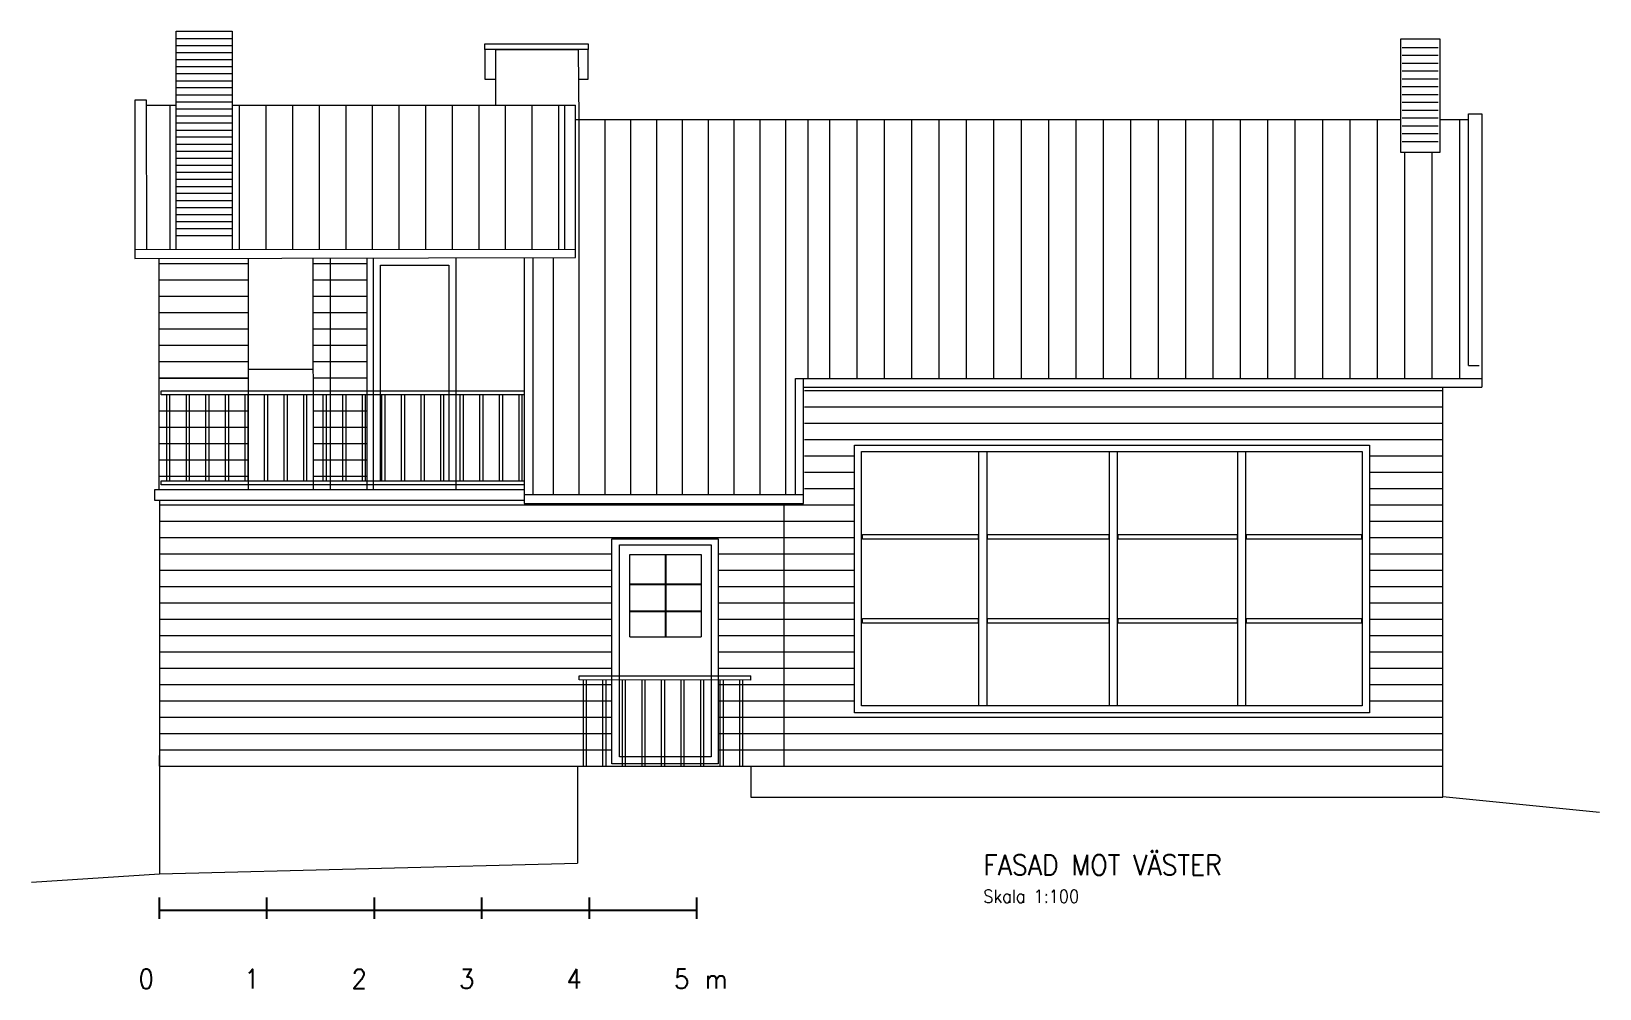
# Model space of a CAD drawing. Extents: x -1191 to 13397, y -2070 to 6836.
import ezdxf

# ---------------------------------------------------------------- set-up
doc = ezdxf.new("R2010")
doc.units = 0
doc.layers.get('0').update_dxf_attribs({"linetype": 'CONTINUOUS', "true_color": 0xffffff})
for name, color, linetype, lineweight, true_color in [('FASAD', 7, 'CONTINUOUS', 13, 0xffffff), ('FONSTER', 7, 'CONTINUOUS', 13, 0xffffff), ('GRUND', 7, 'CONTINUOUS', 5, 0xffffff), ('MARK', 8, 'CONTINUOUS', 5, 0x7f7f7f), ('PANEL', 8, 'CONTINUOUS', 5, 0x7f7f7f), ('RACKE', 7, 'CONTINUOUS', 13, 0xffffff), ('SKORSTEN', 7, 'CONTINUOUS', 13, 0xffffff), ('SKORSTENSFOGAR', 8, 'CONTINUOUS', 5, 0x7f7f7f), ('TAK_NORR_HOGRE', 7, 'CONTINUOUS', 13, 0xffffff), ('TAK_SODER_LAGRE', 7, 'CONTINUOUS', 13, 0xffffff), ('TAKBEKLADNAD_NORR', 8, 'CONTINUOUS', 5, 0x7f7f7f), ('TAKBEKLADNAD_SODER', 8, 'CONTINUOUS', 5, 0x7f7f7f), ('TERRASS', 7, 'CONTINUOUS', 5, 0xffffff), ('TERRASSPLATTA', 7, 'CONTINUOUS', 13, 0xffffff), ('VENTILATION', 7, 'CONTINUOUS', 13, 0xffffff)]:
    doc.layers.add(name, color=color, linetype=linetype, lineweight=lineweight, true_color=true_color)
doc.styles.add('textstyle0', font='')
doc.styles.add('textstyle1', font='')
doc.styles.add('textstyle2', font='')
doc.styles.add('textstyle3', font='')
doc.styles.add('textstyle4', font='')
doc.styles.add('textstyle5', font='')
doc.styles.add('textstyle6', font='')
doc.styles.add('textstyle7', font='')
doc.styles.add('textstyle8', font='')
doc.styles.get('textstyle0').set_extended_font_data('Standard')
doc.styles.get('textstyle1').set_extended_font_data('Standard')
doc.styles.get('textstyle2').set_extended_font_data('Standard')
doc.styles.get('textstyle3').set_extended_font_data('Standard')
doc.styles.get('textstyle4').set_extended_font_data('Standard')
doc.styles.get('textstyle5').set_extended_font_data('Standard')
doc.styles.get('textstyle6').set_extended_font_data('Standard')
doc.styles.get('textstyle7').set_extended_font_data('Standard')
doc.styles.get('textstyle8').set_extended_font_data('Standard')

msp = doc.modelspace()

# ---------------------------------------------------------------- linework, layer by layer
for p, q in [((4706, 1968), (4706, 1204)), ((4375, 1692), (5038, 1692)), ((4375, 1441), (5038, 1441)), ((0, -1421), (0, -1221)), ((1000, -1421), (1000, -1221)), ((2000, -1421), (2000, -1221)), ((3000, -1421), (3000, -1221)), ((4000, -1421), (4000, -1221)), ((5000, -1421), (5000, -1221)), ((0, -1341), (5000, -1341))]:
    msp.add_line(p, q)
at = {"layer": 'FASAD'}
for p, q in [((-2, 2574), (-2, 4722)), ((1434, 2574), (1431, 4725)), ((1591, 2574), (1591, 4726)), ((1931, 2574), (1931, 4726)), ((12176, 3727), (12276, 3727)), ((11939, 0), (11939, 3526)), ((0, 2472), (0, 0)), ((5810, 0), (5810, 2444)), ((0, 0), (0, 100)), ((0, 0), (11939, 0))]:
    msp.add_line(p, q, dxfattribs=at)
at = {"layer": 'FONSTER'}
for p, q in [((6464, 2986), (11255, 2986)), ((6464, 496), (6464, 2986)), ((6530, 2928), (11189, 2928)), ((6530, 562), (6530, 2928)), ((7622, 2928), (7695, 2928)), ((7622, 562), (7622, 2928)), ((7695, 2928), (7695, 562)), ((8838, 2928), (8910, 2928)), ((8838, 562), (8838, 2928)), ((8910, 2928), (8910, 562)), ((10032, 2928), (10104, 2928)), ((10032, 562), (10032, 2928)), ((10104, 2928), (10104, 562)), ((11189, 2928), (11189, 562)), ((11255, 2986), (11255, 496)), ((4208, 2116), (5198, 2116)), ((4208, 22), (4208, 2116)), ((4281, 2058), (5132, 2058)), ((4281, 87), (4281, 2058)), ((5132, 2058), (5132, 87)), ((5198, 2116), (5198, 22)), ((6541, 2156), (7615, 2156)), ((6541, 2112), (6541, 2156)), ((7615, 2112), (6541, 2112)), ((7615, 2156), (7615, 2112)), ((7702, 2156), (8830, 2156)), ((7702, 2112), (7702, 2156)), ((8830, 2112), (7702, 2112)), ((8830, 2156), (8830, 2112)), ((8918, 2156), (10024, 2156)), ((8918, 2112), (8918, 2156)), ((10024, 2112), (8918, 2112)), ((10024, 2156), (10024, 2112)), ((10112, 2156), (11182, 2156)), ((10112, 2112), (10112, 2156)), ((11182, 2112), (10112, 2112)), ((11182, 2156), (11182, 2112)), ((4375, 1968), (5038, 1968)), ((4375, 1204), (4375, 1968)), ((5038, 1968), (5038, 1204)), ((6541, 1373), (7615, 1373)), ((6541, 1330), (6541, 1373)), ((7615, 1330), (6541, 1330)), ((7615, 1373), (7615, 1330)), ((7702, 1373), (8830, 1373)), ((7702, 1330), (7702, 1373)), ((8830, 1330), (7702, 1330)), ((8830, 1373), (8830, 1330)), ((8918, 1373), (10024, 1373)), ((8918, 1330), (8918, 1373)), ((10024, 1330), (8918, 1330)), ((10024, 1373), (10024, 1330)), ((10112, 1373), (11182, 1373)), ((10112, 1330), (10112, 1373)), ((11182, 1330), (10112, 1330)), ((11182, 1373), (11182, 1330)), ((4375, 1204), (5038, 1204)), ((11255, 496), (6464, 496)), ((11189, 562), (6530, 562)), ((7695, 562), (7622, 562)), ((8910, 562), (8838, 562)), ((10104, 562), (10032, 562)), ((5198, 22), (4208, 22)), ((5132, 87), (4281, 87))]:
    msp.add_line(p, q, dxfattribs=at)
at = {"layer": 'GRUND'}
for p, q in [((0, 0), (0, -1002)), ((3890, 0), (3890, -901)), ((11939, -282), (11939, 0)), ((5500, -287), (11939, -287)), ((0, -1002), (3890, -901))]:
    msp.add_line(p, q, dxfattribs=at)
at = {"layer": 'MARK'}
for p, q in [((11939, -282), (13397, -429)), ((-1191, -1080), (0, -1002))]:
    msp.add_line(p, q, dxfattribs=at)
at = {"layer": 'PANEL'}
for p, q in [((-2, 4675), (829, 4675)), ((1431, 4675), (1931, 4675)), ((-2, 4523), (829, 4523)), ((1431, 4523), (1931, 4523)), ((-2, 4371), (829, 4371)), ((1432, 4371), (1931, 4371)), ((-2, 4219), (829, 4219)), ((1432, 4219), (1931, 4219)), ((-2, 4067), (829, 4067)), ((1432, 4067), (1931, 4067)), ((-2, 3915), (829, 3915)), ((1432, 3915), (1931, 3915)), ((-2, 3763), (829, 3763)), ((1432, 3763), (1931, 3763)), ((-2, 3611), (829, 3611)), ((-2, 3609), (829, 3609)), ((1431, 3611), (1931, 3611)), ((1432, 3611), (1931, 3611)), ((1431, 3459), (1931, 3459)), ((5999, 3496), (11939, 3496)), ((-2, 3305), (829, 3305)), ((1432, 3307), (1931, 3307)), ((5999, 3344), (11939, 3344)), ((-2, 3153), (829, 3153)), ((1432, 3155), (1931, 3155)), ((5999, 3192), (11939, 3192)), ((-2, 3001), (829, 3001)), ((1432, 3003), (1931, 3003)), ((5999, 3040), (11939, 3040)), ((-2, 2849), (829, 2849)), ((1432, 2851), (1931, 2851)), ((5999, 2888), (6464, 2888)), ((11255, 2888), (11939, 2888)), ((-2, 2697), (829, 2697)), ((1432, 2699), (1931, 2699)), ((5999, 2736), (6464, 2736)), ((11255, 2736), (11939, 2736)), ((5999, 2584), (6464, 2584)), ((11255, 2584), (11939, 2584)), ((0, 2432), (6464, 2432)), ((11255, 2432), (11939, 2432)), ((0, 2280), (6464, 2280)), ((11255, 2280), (11939, 2280)), ((0, 2128), (6464, 2128)), ((11255, 2128), (11939, 2128)), ((0, 1976), (4208, 1976)), ((5198, 1976), (6464, 1976)), ((11255, 1976), (11939, 1976)), ((0, 1824), (4208, 1824)), ((5198, 1824), (6464, 1824)), ((11255, 1824), (11939, 1824)), ((0, 1672), (4208, 1672)), ((5198, 1672), (6464, 1672)), ((11255, 1672), (11939, 1672)), ((0, 1520), (4208, 1520)), ((5198, 1520), (6464, 1520)), ((11255, 1520), (11939, 1520)), ((0, 1368), (4208, 1368)), ((5198, 1368), (6464, 1368)), ((11255, 1368), (11939, 1368)), ((0, 1216), (4208, 1216)), ((5198, 1216), (6464, 1216)), ((11255, 1216), (11939, 1216)), ((0, 1064), (4208, 1064)), ((5198, 1064), (6464, 1064)), ((11255, 1064), (11939, 1064)), ((0, 912), (4208, 912)), ((5198, 912), (6464, 912)), ((11255, 912), (11939, 912)), ((0, 760), (4208, 760)), ((5198, 760), (6464, 760)), ((11255, 760), (11939, 760)), ((0, 608), (4208, 608)), ((5198, 608), (6464, 608)), ((11255, 608), (11939, 608)), ((0, 456), (4208, 456)), ((5198, 456), (11939, 456)), ((0, 304), (4208, 304)), ((5198, 304), (11939, 304)), ((0, 152), (4208, 152)), ((5198, 152), (11939, 152))]:
    msp.add_line(p, q, dxfattribs=at)
at = {"layer": 'RACKE'}
for p, q in [((15, 3493), (3392, 3493)), ((15, 3455), (15, 3493)), ((3392, 3455), (15, 3455)), ((66, 3455), (66, 2655)), ((95, 3455), (95, 2655)), ((248, 3455), (248, 2655)), ((277, 3455), (277, 2655)), ((430, 3455), (430, 2655)), ((459, 3455), (459, 2655)), ((612, 3455), (612, 2655)), ((641, 3455), (641, 2655)), ((793, 3455), (793, 2655)), ((823, 3455), (823, 2655)), ((975, 3455), (975, 2655)), ((1005, 3455), (1005, 2655)), ((1157, 3455), (1157, 2655)), ((1187, 3455), (1187, 2655)), ((1339, 3455), (1339, 2655)), ((1369, 3455), (1369, 2655)), ((1521, 3455), (1521, 2655)), ((1551, 3455), (1551, 2655)), ((1703, 3455), (1703, 2655)), ((1733, 3455), (1733, 2655)), ((1885, 3455), (1885, 2655)), ((1915, 3455), (1915, 2655)), ((2067, 3455), (2067, 2655)), ((2097, 3455), (2097, 2655)), ((2249, 3455), (2249, 2655)), ((2279, 3455), (2279, 2655)), ((2431, 3455), (2431, 2655)), ((2461, 3455), (2461, 2655)), ((2613, 3455), (2613, 2655)), ((2643, 3455), (2643, 2655)), ((2795, 3455), (2795, 2655)), ((2825, 3455), (2825, 2655)), ((2977, 3455), (2977, 2655)), ((3007, 3455), (3007, 2655)), ((3161, 3455), (3161, 2655)), ((3190, 3455), (3190, 2655)), ((3343, 3455), (3343, 2655)), ((3372, 3455), (3372, 2655)), ((15, 2654), (3392, 2654)), ((15, 2617), (15, 2654)), ((3392, 2617), (15, 2617)), ((3903, 841), (5500, 840)), ((3903, 803), (3903, 841)), ((5500, 800), (3903, 803)), ((3940, 803), (3940, 2)), ((3969, 803), (3969, 2)), ((4122, 803), (4122, 2)), ((4151, 803), (4151, 2)), ((4304, 803), (4304, 2)), ((4333, 803), (4333, 2)), ((4486, 803), (4486, 2)), ((4515, 803), (4515, 2)), ((4668, 803), (4668, 2)), ((4697, 803), (4697, 2)), ((4850, 803), (4850, 2)), ((4879, 803), (4879, 2)), ((5032, 803), (5032, 2)), ((5061, 803), (5061, 2)), ((5214, 803), (5214, 2)), ((5243, 803), (5243, 2)), ((5396, 803), (5396, 2)), ((5425, 803), (5425, 2)), ((5500, 800), (5500, 840)), ((5500, 0), (5500, -287))]:
    msp.add_line(p, q, dxfattribs=at)
at = {"layer": 'SKORSTEN'}
for p, q in [((155, 6836), (675, 6836)), ((155, 4807), (155, 6836)), ((155, 6770), (675, 6770)), ((677, 6836), (677, 4807)), ((11546, 5710), (11546, 6766)), ((11546, 6766), (11910, 6766)), ((11910, 6766), (11910, 5710))]:
    msp.add_line(p, q, dxfattribs=at)
at = {"layer": 'SKORSTENSFOGAR'}
for p, q in [((155, 6705), (675, 6705)), ((155, 6639), (675, 6639)), ((155, 6574), (675, 6574)), ((11560, 6686), (11895, 6686)), ((11560, 6613), (11895, 6613)), ((155, 6508), (675, 6508)), ((155, 6443), (675, 6443)), ((11560, 6540), (11895, 6540)), ((11560, 6467), (11895, 6467)), ((155, 6377), (675, 6377)), ((155, 6312), (675, 6312)), ((11560, 6395), (11895, 6395)), ((11560, 6322), (11895, 6322)), ((155, 6246), (675, 6246)), ((155, 6181), (675, 6181)), ((11560, 6249), (11895, 6249)), ((11560, 6176), (11895, 6176)), ((155, 6115), (675, 6115)), ((155, 6050), (675, 6050)), ((155, 5984), (675, 5984)), ((11560, 6103), (11895, 6103)), ((11560, 6031), (11895, 6031)), ((155, 5918), (675, 5918)), ((155, 5853), (675, 5853)), ((11560, 5958), (11895, 5958)), ((11560, 5885), (11895, 5885)), ((155, 5787), (675, 5787)), ((155, 5722), (675, 5722)), ((11560, 5812), (11895, 5812)), ((155, 5656), (675, 5656)), ((155, 5591), (675, 5591)), ((155, 5525), (675, 5525)), ((155, 5460), (675, 5460)), ((155, 5394), (675, 5394)), ((155, 5329), (675, 5329)), ((155, 5263), (675, 5263)), ((155, 5198), (675, 5198)), ((155, 5132), (675, 5132)), ((155, 5067), (675, 5067)), ((155, 5001), (675, 5001)), ((155, 4936), (675, 4936))]:
    msp.add_line(p, q, dxfattribs=at)
at = {"layer": 'TAK_NORR_HOGRE'}
for p, q in [((-120, 6197), (-230, 6197)), ((-230, 6197), (-230, 4722)), ((-117, 4807), (-120, 6197)), ((-120, 6150), (155, 6150)), ((677, 6150), (3870, 6150)), ((3770, 4809), (3770, 6150)), ((3870, 4731), (3870, 6150)), ((-230, 4807), (3870, 4809)), ((-230, 4722), (3870, 4731)), ((3392, 4729), (3392, 2444)), ((3472, 4729), (3472, 2526)), ((5916, 2526), (5916, 3606)), ((5991, 2444), (5991, 3606)), ((3392, 2526), (5991, 2526)), ((3392, 2444), (5991, 2444))]:
    msp.add_line(p, q, dxfattribs=at)
at = {"layer": 'TAK_SODER_LAGRE'}
for p, q in [((3870, 6016), (11546, 6016)), ((11910, 6016), (12176, 6016)), ((12176, 3727), (12176, 6068)), ((12176, 6068), (12300, 6068)), ((12300, 6068), (12300, 3526)), ((11910, 5710), (11546, 5710)), ((5916, 3606), (12300, 3606)), ((5991, 3526), (12300, 3526))]:
    msp.add_line(p, q, dxfattribs=at)
at = {"layer": 'TAKBEKLADNAD_NORR'}
for p, q in [((97, 6150), (97, 4807)), ((743, 6150), (743, 4807)), ((990, 6150), (990, 4808)), ((1238, 6150), (1238, 4808)), ((1485, 6150), (1485, 4808)), ((1733, 6150), (1733, 4808)), ((1980, 6150), (1980, 4808)), ((2228, 6150), (2228, 4808)), ((2475, 6150), (2475, 4809)), ((2723, 6150), (2723, 4809)), ((2970, 6150), (2970, 4809)), ((3216, 6150), (3216, 4809)), ((3463, 6150), (3463, 4809)), ((3711, 6150), (3711, 4809)), ((3901, 6016), (3902, 2526)), ((4142, 6016), (4142, 2526)), ((4382, 6016), (4382, 2526)), ((4623, 6016), (4623, 2526)), ((4863, 6016), (4863, 2526)), ((5103, 6016), (5103, 2526)), ((5343, 6016), (5343, 2526)), ((5584, 6016), (5584, 2526)), ((5824, 6016), (5824, 2526)), ((3662, 4730), (3662, 2526))]:
    msp.add_line(p, q, dxfattribs=at)
at = {"layer": 'TAKBEKLADNAD_SODER'}
for p, q in [((6032, 6016), (6032, 3606)), ((6232, 6016), (6232, 3606)), ((6486, 6016), (6486, 3606)), ((6741, 6016), (6741, 3606)), ((6996, 6016), (6996, 3606)), ((7251, 6016), (7251, 3606)), ((7505, 6016), (7505, 3606)), ((7760, 6016), (7760, 3606)), ((8015, 6016), (8015, 3606)), ((8270, 6016), (8270, 3606)), ((8525, 6016), (8525, 3606)), ((8779, 6016), (8779, 3606)), ((9034, 6016), (9034, 3606)), ((9289, 6016), (9289, 3606)), ((9544, 6016), (9544, 3606)), ((9799, 6016), (9799, 3606)), ((10053, 6016), (10053, 3606)), ((10308, 6016), (10308, 3606)), ((10563, 6016), (10563, 3606)), ((10818, 6016), (10818, 3606)), ((11073, 6016), (11073, 3606)), ((11327, 6016), (11327, 3606)), ((12092, 6016), (12092, 3606)), ((11582, 5710), (11582, 3606)), ((11837, 5710), (11837, 3606))]:
    msp.add_line(p, q, dxfattribs=at)
at = {"layer": 'TERRASS'}
for p, q in [((829, 2574), (828, 4724)), ((1987, 4726), (1987, 2574)), ((2756, 4726), (2756, 2574)), ((2055, 4661), (2691, 4661)), ((2055, 2654), (2055, 4661)), ((2691, 4661), (2691, 2654)), ((1434, 3689), (829, 3689))]:
    msp.add_line(p, q, dxfattribs=at)
at = {"layer": 'TERRASSPLATTA'}
for p, q in [((-44, 2574), (3392, 2574)), ((-44, 2472), (-44, 2574)), ((3392, 2472), (-44, 2472))]:
    msp.add_line(p, q, dxfattribs=at)
at = {"layer": 'VENTILATION'}
for p, q in [((3028, 6719), (3989, 6719)), ((3028, 6668), (3028, 6719)), ((3989, 6719), (3989, 6668)), ((3989, 6668), (3028, 6668)), ((3028, 6668), (3028, 6392)), ((3130, 6150), (3130, 6668)), ((3130, 6668), (3895, 6668)), ((3895, 6668), (3901, 6016)), ((3989, 6392), (3989, 6668)), ((3028, 6392), (3130, 6392)), ((3895, 6392), (3989, 6392))]:
    msp.add_line(p, q, dxfattribs=at)

# ---------------------------------------------------------------- texts
for s, height, style, p in [('FASAD MOT VÄSTER', 188.72, 'textstyle7', (7664, -1014)), ('Skala 1:100', 120.78, 'textstyle1', (7664, -1271)), ('0', 180, 'textstyle3', (-193, -2070)), ('1', 180, 'textstyle0', (788, -2070)), ('2', 180, 'textstyle8', (1788, -2070)), ('3', 180, 'textstyle5', (2788, -2070)), ('4', 180, 'textstyle4', (3788, -2070)), ('5', 180, 'textstyle6', (4788, -2070)), ('m', 180, 'textstyle2', (5073, -2070))]:
    msp.add_text(s, height=height, dxfattribs=dict(style=style)).set_placement(p)

doc.saveas('drawing.dxf')
